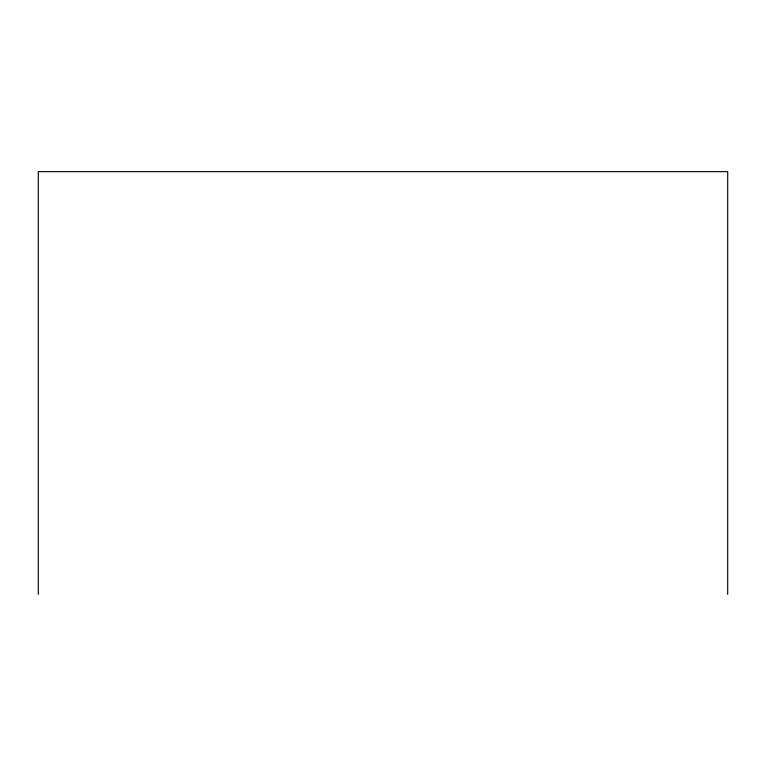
<?xml version="1.0" encoding="UTF-8"?>
<svg xmlns="http://www.w3.org/2000/svg" width="766" height="766" viewBox="0 0 766 766"><rect width="100%" height="100%" fill="white"/><g stroke="black" fill="none" stroke-linecap="round" stroke-linejoin="round"><path stroke-width="1.15" d="M727.7 594.359L727.7 171.641L38.3 171.641L38.3 594.359"/></g></svg>
